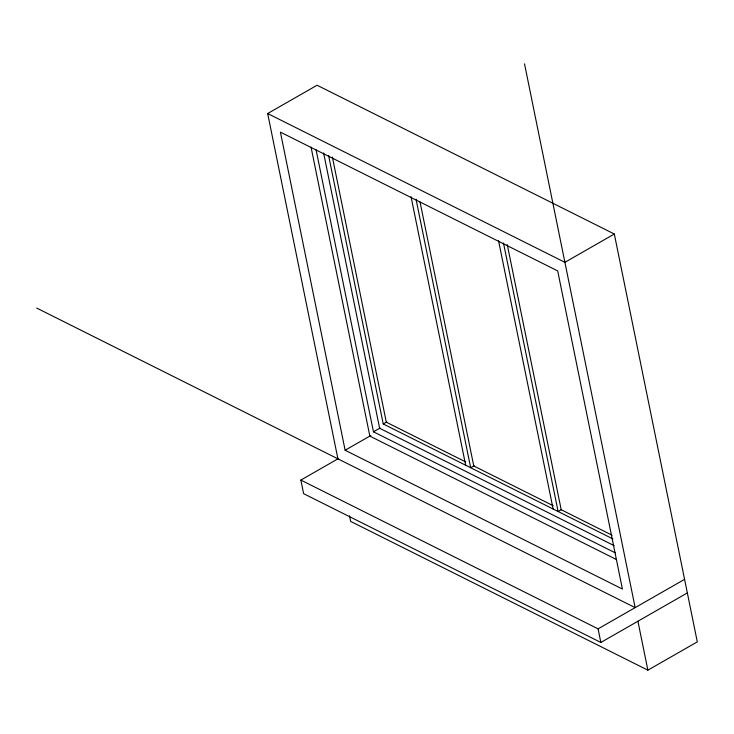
<?xml version="1.0" encoding="UTF-8"?>
<svg xmlns="http://www.w3.org/2000/svg" width="734" height="734" viewBox="0 0 734 734"><rect width="100%" height="100%" fill="white"/><g stroke="black" fill="none" stroke-linecap="round" stroke-linejoin="round"><path stroke-width="1.1" d="M337.924 458.851L267.671 113.531L317.088 85.236L614.321 234.018L697.3 641.874L647.874 670.17L350.641 521.388L349.512 515.819M614.321 234.018L564.896 262.322L267.671 113.531M328.603 155.489L383.231 423.958L386.754 421.94M316.06 149.736L373.45 431.794L380.102 427.986M345.127 450.245L622.414 589.044L557.693 270.919L280.406 132.12L345.127 450.245L370.826 435.528M687.345 592.934L600.852 642.452L303.619 493.661L300.857 480.073L338.631 458.438M474.201 465.705L470.668 467.723L416.05 199.263M561.638 509.479L558.106 511.497L503.487 243.027M300.857 480.073L598.091 628.854L684.574 579.337M465.714 461.934L386.313 422.188L332.383 157.085M553.161 505.708L473.76 465.962L420.05 201.988M612.092 535.205L561.198 509.726L507.267 244.633M383.231 423.958L612.881 538.912M614.156 545.665L379.625 428.261L323.611 152.947M373.45 431.794L615.147 552.785M616.432 559.528L369.844 436.097L311.042 147.094M36.7 308.06L635.158 607.633L524.516 63.83M637.919 621.23L647.874 670.17M598.091 628.854L600.852 642.452M498.505 240.532L553.124 509.001M411.058 196.758L465.677 465.228"/></g></svg>
